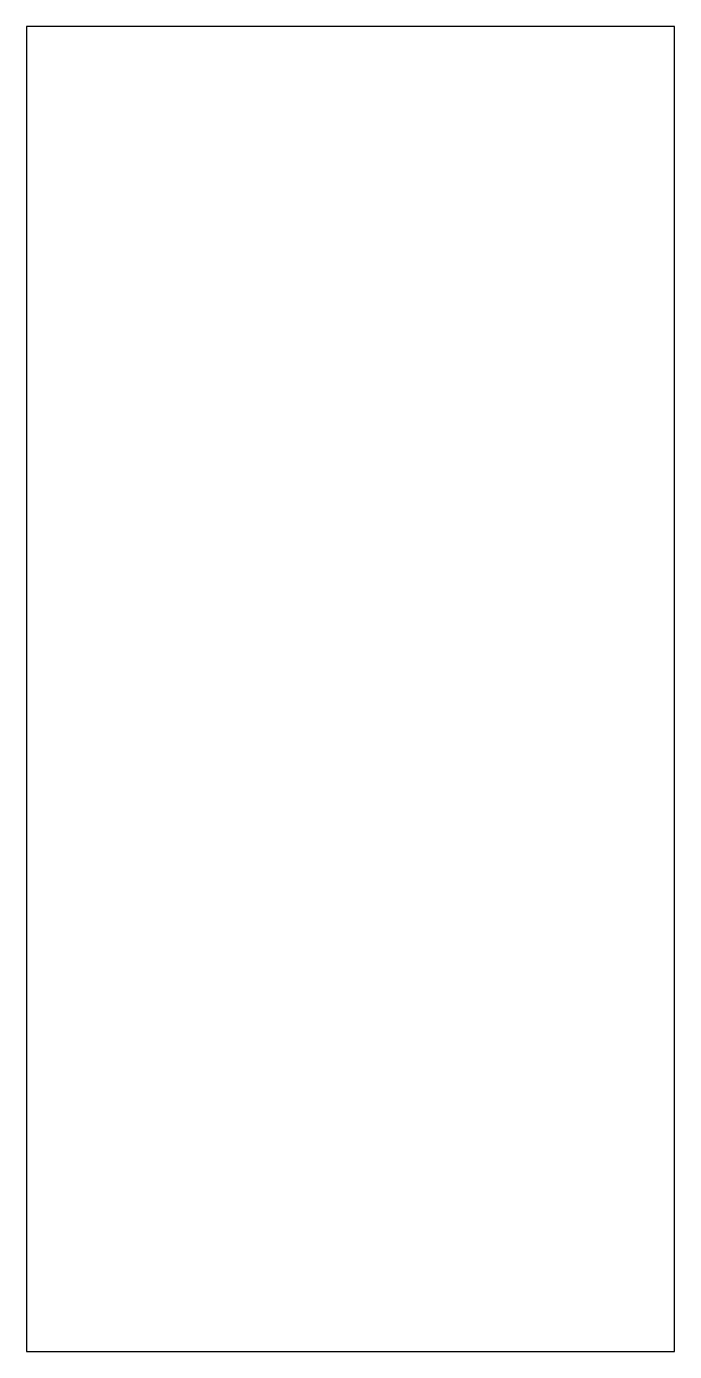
# Model space of a CAD drawing. Header units: metres. Extents: x 0.2 to 11.8, y 0.2 to 23.8.
import ezdxf

# ---------------------------------------------------------------- set-up
doc = ezdxf.new("R2010")
doc.units = ezdxf.units.M
doc.layers.add('WINDOW', color=5, linetype='Continuous')

msp = doc.modelspace()

# ---------------------------------------------------------------- linework, layer by layer
at = {"layer": 'WINDOW'}
msp.add_lwpolyline([(0.25, 23.75), (0.25, 0.25), (11.75, 0.25), (11.75, 23.75), (0.25, 23.75)], dxfattribs=at)

doc.saveas('drawing.dxf')
